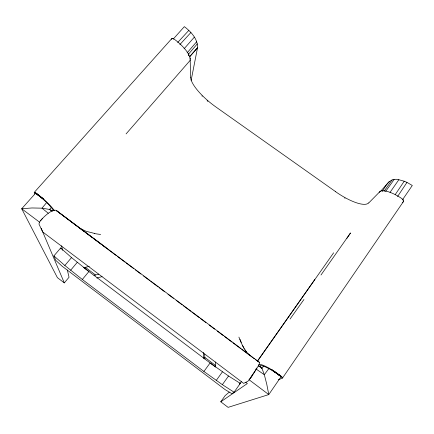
<?xml version="1.0" encoding="UTF-8"?>
<svg xmlns="http://www.w3.org/2000/svg" width="434" height="434" viewBox="0 0 434 434"><rect width="100%" height="100%" fill="white"/><g stroke="black" fill="none" stroke-linecap="round" stroke-linejoin="round"><path stroke-width="0.65" d="M191.134 80.35L197.508 47.859C197.958 38.989 190.927 31.666 184.347 26.637L173.356 38.941M197.551 47.631L189.56 56.724M197.53 47.745L189.522 57M255.018 370.929L256.722 368.016M254.671 371.466L249.452 379.273M397.571 196.537L406.978 182.388L412.3 185.486L402.356 199.971M395.19 194.671L404.217 181.211L406.978 182.388M346.891 238.347L350.515 232.949L320.986 274.999M263.487 366.177L261.979 368.417L264.322 374.716L266.753 384.177L268.782 394.577L228.1 407.363L220.77 401.797L225.165 395.591L229.255 392.135M282.507 378.057L403.43 201.582M281.037 376.723L268.782 394.577L248.97 379.674M390.036 192.37L398.835 179.73L404.217 181.211M250.315 378.323L251.948 375.99L251.156 377.141A4.411 0.369 -54.1 0 1 247.738 381.35L243.664 383.379L42.695 231.951L39.082 224.324A4.242 1.324 -51.6 0 1 41.452 219.582L42.375 218.6L40.563 220.656M382.343 191.383C386.168 184.982 390.215 177.246 398.835 179.73M257.867 360.638L333.627 252.8M234.083 392.2L240.295 383.385L228.539 376.001L210.11 362.949L203.909 371.471L222.36 384.665L234.083 392.2L231.935 393.687L225.197 389.667L62.013 266.123L55.742 260.324L53.903 255.919L60.684 247.971L71.518 257.579L88.91 271.527L82.335 279.474L64.85 265.494L53.903 255.919M257.389 361.142L314.851 279.501M384.139 191.177L392.146 179.898M222.36 384.665L228.539 376.001M290.075 319.012L303.957 299.487M385.647 191.421L394.11 179.524M216.24 380.461L222.42 371.857M269.151 368.184L264.322 374.716L256.017 368.987M46.731 202.445L42 208.168L31.964 207.967L21.7 208.749L57.402 277.651L64.308 282.897L69.049 277.223L67.335 270.019M70.617 270.268L77.247 262.353M64.85 265.494L71.518 257.579M187.092 52.894L196.678 41.713M188.242 54.451L197.329 43.856M126.088 133.894L190.195 60.337L190.119 58.27A20.783 6.358 41.1 0 0 188.589 54.19L188.28 53.659M184.097 48.776L194.367 37.123M380.553 191.361L389.233 181.548M34.264 192.381L171.625 38.778M35.702 193.07L21.7 208.749L39.51 222.143M179.85 44.61L190.906 32.517M177.701 42.472L188.85 30.364M51.358 207.436L49.525 209.432L42 208.168L48.239 213.251M368.716 202.976L379.989 191.53A21.51 6.901 32.7 0 1 383.352 190.781L383.868 190.814A20.496 6.581 32.8 0 1 401.097 198.083A4.074 1.996 30.8 0 1 401.613 198.457L403.327 200.117A4.069 1.996 30.8 0 1 403.224 201.832L402.237 202.705M379.153 192.338L379.989 191.53M239.465 383.504L241.51 381.779M260.047 365.905L259.282 366.497L258.425 365.857M239.373 384.068L240.295 383.385M220.77 401.797L247.358 383.537L245.736 382.316M260.188 366.247L259.386 366.746L260.188 366.247L261.979 368.417L258.241 365.553M278.227 379.821L282.404 378.155A4.459 0.841 35.5 0 0 280.071 375.35L278.699 374.341A22.693 4.177 35.6 0 0 272.921 370.473L272.085 369.952L282.225 377.368L280.738 376.365M96.853 278.02L102.077 276.621M204.707 353.981L204.805 358.951L204.777 357.35L215.383 365.357L215.421 366.958L83.838 267.697L85.362 267.306L95.523 274.977L93.999 275.362L98.811 274.147M83.838 267.697L89.312 266.33M171.408 39.375A3.939 1.828 45.4 0 1 172.135 38.458L174.305 39.25A3.939 1.828 45.4 0 1 174.777 39.581A19.763 6.054 41.1 0 1 188.285 53.664M172.135 38.458L173.502 38.778M94.411 233.394L86.04 231.268L79.677 228.213M34.812 193.927L34.297 192.734A4.302 0.765 40.4 0 1 34.584 192.327L37.167 193.868A21.988 3.835 40.3 0 1 43.102 198.745L43.85 199.407A21.695 3.787 40.3 0 1 54.445 210.723M34.584 192.327L35.225 192.577M52.698 211.125L49.525 209.432L51.717 211.032M255.159 359.374L259.499 362.428M335.639 191.676L215.638 106.786A31.975 9.477 39.1 0 1 190.689 77.426M36.12 193.108L37.167 193.868M278.699 374.341L280.071 375.35M36.586 193.927L43.102 198.745L36.586 193.927A20.235 3.526 40.3 0 0 35.599 193.19M272.085 369.952L279.648 375.556M252.474 357.404L249.848 355.457M253.391 358.088L254.232 358.706M259.608 362.477L56.442 210.593L106.053 247.716M83.957 231.43L78.033 226.998M85.042 232.244L92.632 237.919M93.717 238.727L101.306 244.402M102.391 245.215L116.486 255.751M117.571 256.559L125.16 262.234M126.245 263.047L133.835 268.722M135.462 269.937L140.882 273.99M143.594 276.019L149.556 280.472M150.641 281.286L158.231 286.961M159.316 287.769L164.736 291.822M167.991 294.257L173.41 298.31M176.123 300.333L182.085 304.793M183.17 305.601L190.759 311.276M191.844 312.089L199.434 317.764M200.513 318.572L205.938 322.625M209.188 325.061L214.613 329.113M217.32 331.137L223.282 335.596M224.367 336.404L231.957 342.079M233.042 342.893L240.631 348.567M241.716 349.375L249.306 355.05M77.03 226.244L56.762 210.864M280.017 375.828L272.921 370.473L280.38 376.099M82.335 279.474L203.909 371.471M248.411 354.215L249.371 355.039C244.103 350.363 241.483 343.484 238.901 337.115M244.939 349.771L246.61 352.164M242.601 345.648L244.136 348.459M41.187 228.289L64.308 282.897M60.684 247.971L61.096 249.116M61.563 245.79L62.653 250.375M190.119 58.27L190.168 59.317M215.302 361.972L215.421 366.958M190.195 60.337L190.597 77.36M188.606 55.444L188.584 54.19L188.595 55.378M203.362 352.408L203.443 358.473M259.516 362.406A22.242 1.817 -54.2 0 1 251.959 375.98M42.375 218.579A21.434 6.499 -51.6 0 1 56.778 210.843M207.099 100.704A33.809 10.025 39.1 0 0 207.49 101.041A33.532 15.678 42 0 0 207.875 101.388M202.266 96.245A33.809 10.025 39.1 0 1 201.913 95.898M260.026 365.895A20.431 3.765 35.6 0 1 278.91 374.992M368.607 202.9A32.707 9.933 34.7 0 1 335.612 191.709M258.789 364.424A22.552 4.156 35.6 0 1 272.069 369.931M37.595 194.676A19.676 3.434 40.3 0 1 53.599 210.761M100.639 234.436A46.899 23.62 1 0 1 94.324 233.525M402.432 199.125A4.058 1.335 32.6 0 1 403.327 200.117M241.282 342.464A47.046 20.837 79.1 0 1 239.964 339.361M345.052 198.224A34.546 10.492 34.7 0 1 344.607 197.975M43.85 199.407L36.923 194.182L43.85 199.407"/></g></svg>
